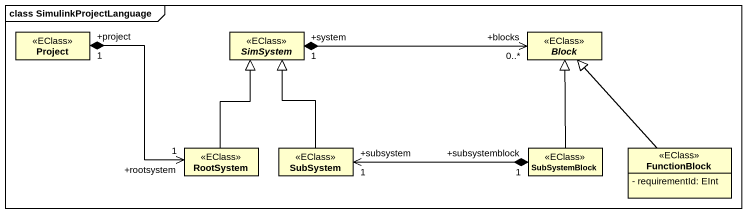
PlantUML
@startuml
mainframe class SimulinkProjectLanguage
hide circle
hide empty members
skinparam classAttributeIconSize 0
class Project <<EClass>>
abstract class SimSystem <<EClass>>
abstract class Block <<EClass>>
class RootSystem <<EClass>>
class SubSystem <<EClass>>
class SubSystemBlock <<EClass>>
class FunctionBlock <<EClass>> {
  - requirementId: EInt
}
Project "+project\n1" *--> "+rootsystem\n1" RootSystem
SimSystem "+system\n1" *-right-> "+blocks\n0..*" Block
RootSystem -up-|> SimSystem
SubSystem -up-|> SimSystem
SubSystemBlock -up-|> Block
SubSystemBlock "+subsystemblock\n1" *-left-> "+subsystem\n1" SubSystem
FunctionBlock -up-|> Block
@enduml
